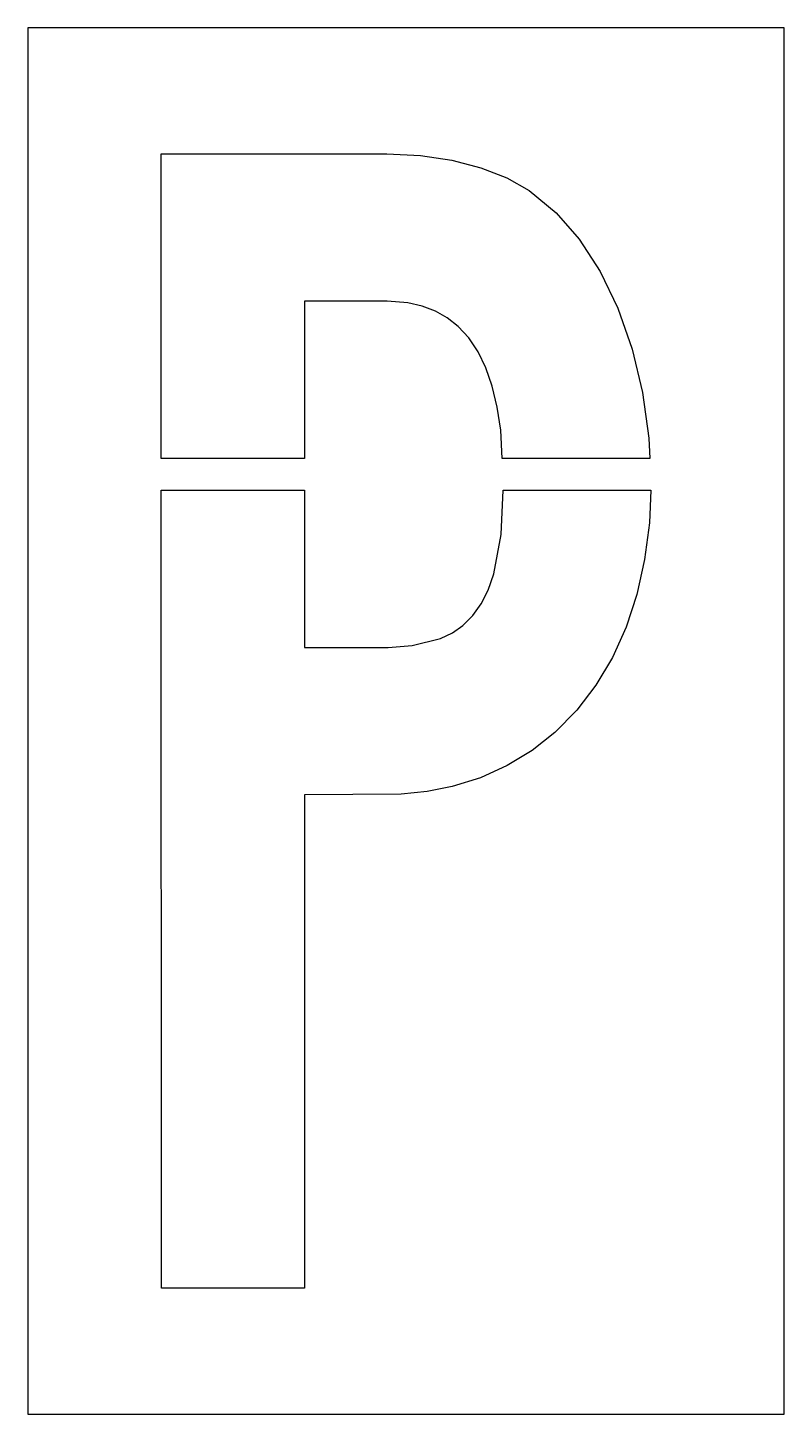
# Model space of a CAD drawing. Extents: x 0 to 12, y 0 to 22.
import ezdxf

# ---------------------------------------------------------------- set-up
doc = ezdxf.new("R2010")
doc.units = 0
doc.layers.add('CUT', color=7, linetype='Continuous')
doc.layers.add('OUTSIDE', color=1, linetype='Continuous')

msp = doc.modelspace()

# ---------------------------------------------------------------- linework, layer by layer
at = {"layer": 'CUT'}
for points in [[(7.447, 15.9819), (7.368, 16.3122), (7.2663, 16.6045), (7.1423, 16.8595), (6.9954, 17.0782), (6.8262, 17.2609), (6.6548, 17.3952), (6.4655, 17.5018), (6.2577, 17.581), (6.0266, 17.6343), (5.7005, 17.6627), (4.391, 17.6631), (4.3905, 15.1665), (2.1187, 15.1665), (2.1181, 20), (5.6976, 19.9998), (6.2275, 19.9721), (6.7274, 19.8976), (7.1882, 19.7782), (7.6016, 19.6159), (7.9559, 19.4155), (8.3823, 19.0618), (8.7493, 18.6428), (9.0801, 18.133), (9.362, 17.5491), (9.5892, 16.9004), (9.7533, 16.2099), (9.8525, 15.4894), (9.8669, 15.1665), (7.5272, 15.1665), (7.5033, 15.6132)], [(9.274, 12.008), (9.0125, 11.5677), (8.7093, 11.1719), (8.3623, 10.8191), (8.0003, 10.5325), (7.6058, 10.2922), (7.1806, 10.1002), (6.7322, 9.9594), (6.3362, 9.8804), (5.9226, 9.8381), (4.3899, 9.8271), (4.3897, 2), (2.1204, 2), (2.1188, 14.6645), (4.3904, 14.6645), (4.3899, 12.1687), (5.719, 12.168), (6.0959, 12.1954), (6.5486, 12.3106), (6.7355, 12.4015), (6.9011, 12.5167), (7.0589, 12.6717), (7.193, 12.8583), (7.3039, 13.0776), (7.3948, 13.3369), (7.5105, 13.9601), (7.5437, 14.6645), (9.8819, 14.6645), (9.8601, 14.143), (9.7856, 13.5612), (9.6619, 13.0074), (9.4916, 12.4908)]]:
    msp.add_lwpolyline(points, close=True, dxfattribs=at)
at = {"layer": 'OUTSIDE'}
msp.add_lwpolyline([(0, 0), (12, 0), (12, 22), (0, 22)], close=True, dxfattribs=at)

doc.saveas('drawing.dxf')
